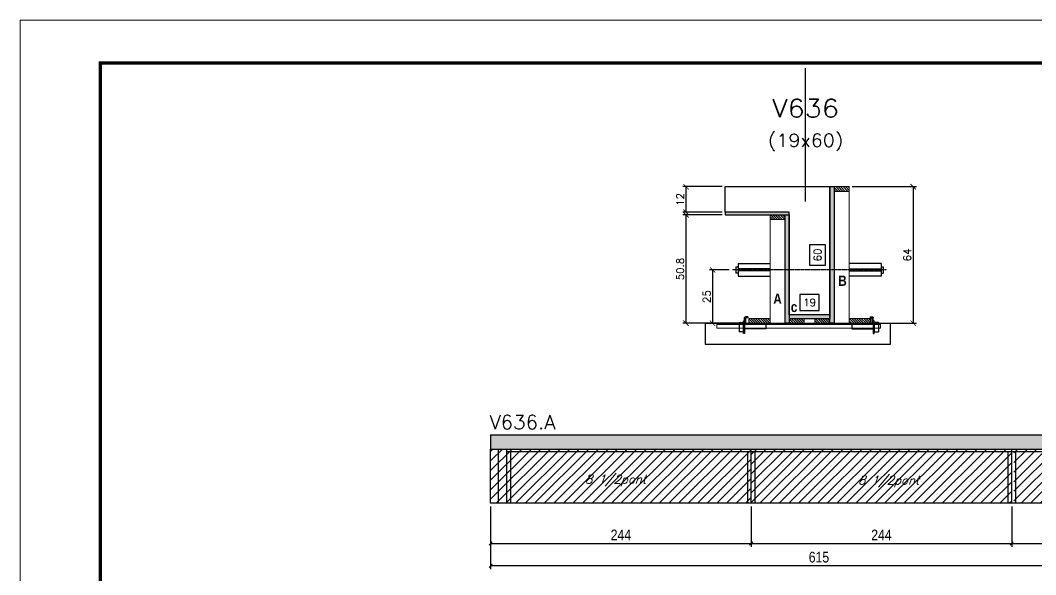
# Model space of a CAD drawing. Extents: x -20960 to -5926, y -2106 to 21915.
# Drawn here: x -9037 to -8086, y 11059 to 11578 of the extents above; entities that cross this region are included whole.
import ezdxf
from ezdxf.enums import TextEntityAlignment as Align

# ---------------------------------------------------------------- set-up
doc = ezdxf.new("R2010")
doc.units = 0
doc.linetypes.add('DASHED', pattern=[0.75, 0.5, -0.25])
doc.linetypes.add('HIDDEN', pattern=[0.375, 0.25, -0.125])
for name, color, linetype in [('barrote', 251, 'Continuous'), ('COTA', 241, 'Continuous'), ('Cota Seção (2x)', 4, 'Continuous'), ('detalhes', 4, 'Continuous'), ('Painéis', 200, 'Continuous'), ('presilha', 1, 'Continuous'), ('Reaproveitamento', 251, 'Continuous'), ('SARR_2.2x7', 40, 'Continuous'), ('SARR_3.5x7', 81, 'Continuous'), ('TENSOR', 3, 'Continuous'), ('texto', 7, 'Continuous'), ('Texto de Titulo', 7, 'Continuous'), ('Texto Qtd Sarr', 242, 'Continuous')]:
    doc.layers.add(name, color=color, linetype=linetype)
for name, color, linetype, lineweight in [('CONCRETO', 251, 'Continuous', 25), ('Folhas', 255, 'Continuous', 9), ('Hachura', 251, 'Continuous', 9), ('Madeira', 126, 'Continuous', 18), ('SARRAFO DE PRESSAO', 251, 'DASHED', 9), ('SCO-___-LAJ', 2, 'Continuous', 0), ('Texto Seção', 7, 'Continuous', 15)]:
    doc.layers.add(name, color=color, linetype=linetype, lineweight=lineweight)
doc.styles.add('COTA TECNICA', font='techl___.ttf', dxfattribs={"height": 10})
doc.styles.add('REGUA-120', font='ROMANS.shx', dxfattribs={"height": 15})
doc.styles.add('Romans', font='romans.shx')
doc.styles.add('TECNICA', font='techb___.ttf', dxfattribs={"height": 10})
doc.dimstyles.new('Cota Seção (2x)', dxfattribs={"dimtxt": 7, "dimasz": 5, "dimexe": 3, "dimexo": 3, "dimgap": 2, "dimtad": 3, "dimdec": 1, "dimlfac": 0.5, "dimzin": 12, "dimdsep": 46, "dimtxsty": 'Romans', "dimblk": 'ARCHTICK', "dimcen": 0, "dimclrd": 4, "dimclre": 4, "dimclrt": 1, "dimadec": 1, "dimazin": 3, "dimtfac": 1, "dimtdec": 1, "dimtmove": 0, "dimatfit": 3, "dimldrblk": 'OBLIQUE', "dimfxl": 1, "dimtolj": 1, "dimtzin": 12, "dimarcsym": 0})
doc.dimstyles.new('Cota Seção interna', dxfattribs={"dimtxt": 7, "dimasz": 6, "dimexe": 0.18, "dimexo": 2, "dimgap": -4, "dimtad": 3, "dimdec": 1, "dimlfac": 0.5, "dimzin": 12, "dimdsep": 46, "dimtxsty": 'Romans', "dimblk": 'ARCHTICK', "dimcen": 0.09, "dimse1": 1, "dimse2": 1, "dimsd1": 1, "dimsd2": 1, "dimclrd": 180, "dimclre": 5, "dimclrt": 1, "dimadec": 0, "dimazin": 3, "dimtfac": 1, "dimtdec": 1, "dimtofl": 0, "dimtmove": 0, "dimatfit": 3, "dimldrblk": 'ARCHTICK', "dimfxl": 1, "dimtolj": 1, "dimtzin": 0, "dimarcsym": 0})
doc.dimstyles.new('PAINEL', dxfattribs={"dimtxt": 10, "dimasz": 3, "dimexe": 3, "dimexo": 3, "dimgap": 3, "dimtad": 1, "dimdec": 1, "dimzin": 12, "dimdsep": 46, "dimtxsty": 'COTA TECNICA', "dimblk1": 'OBLIQUE', "dimblk2": 'OBLIQUE', "dimsah": 1, "dimcen": 0.9, "dimclrd": 4, "dimclre": 4, "dimclrt": 240, "dimadec": 1, "dimazin": 3, "dimtfac": 1, "dimtdec": 1, "dimtmove": 0, "dimatfit": 3, "dimfxl": 1, "dimtolj": 1, "dimtzin": 12, "dimarcsym": 0})

# ---------------------------------------------------------------- blocks, each defined once
blk = doc.blocks.new('9999999999')
at = {"layer": 'Folhas'}
blk.add_lwpolyline([(98138.98, 34190.21), (99623.98, 34190.21), (99623.98, 35240.21), (98138.98, 35240.21)], close=True, dxfattribs=at)
at = {"layer": 'Folhas', "color": 30, "const_width": 3}
blk.add_lwpolyline([(98213.98, 34230.21), (99583.98, 34230.21), (99583.98, 35200.21), (98213.98, 35200.21)], close=True, dxfattribs=at)
blk = doc.blocks.new('_Oblique')
at = {"color": 0, "linetype": 'ByBlock', "lineweight": -2}
blk.add_line((-0.5, -0.5), (0.5, 0.5), dxfattribs=at)
blk = doc.blocks.new('*D1310')
at = {"layer": 'COTA', "color": 4, "linetype": 'ByBlock', "lineweight": -2, "transparency": 16777216}
for p, q in [((-8596.56, 11122.66), (-8596.56, 11084.83)), ((-8352.56, 11122.66), (-8352.56, 11084.83)), ((-8596.56, 11087.83), (-8352.56, 11087.83))]:
    blk.add_line(p, q, dxfattribs=at)
at = {"layer": 'Defpoints', "color": 0, "linetype": 'ByBlock', "transparency": 16777216}
for p in [(-8596.56, 11125.66), (-8352.56, 11125.66), (-8352.56, 11087.83)]:
    blk.add_point(p, dxfattribs=at)
at = {"layer": 'COTA', "color": 4, "linetype": 'ByBlock', "lineweight": -2, "transparency": 16777216, "xscale": 3, "yscale": 3, "zscale": 3, "rotation": 180}
blk.add_blockref('_Oblique', (-8596.56, 11087.83), dxfattribs=at)
at = {"layer": 'COTA', "color": 4, "linetype": 'ByBlock', "lineweight": -2, "transparency": 16777216, "xscale": 3, "yscale": 3, "zscale": 3}
blk.add_blockref('_Oblique', (-8352.56, 11087.83), dxfattribs=at)
at = {"layer": 'COTA', "color": 240, "linetype": 'ByBlock', "transparency": 16777216, "insert": (-8474.56, 11095.91), "char_height": 10, "attachment_point": 5, "style": 'COTA TECNICA'}
blk.add_mtext('\\A1;244', dxfattribs=at)
blk = doc.blocks.new('*D1311')
at = {"layer": 'COTA', "color": 4, "linetype": 'ByBlock', "lineweight": -2, "transparency": 16777216}
for p, q in [((-8352.56, 11122.66), (-8352.56, 11084.83)), ((-8108.56, 11122.66), (-8108.56, 11084.83)), ((-8352.56, 11087.83), (-8108.56, 11087.83))]:
    blk.add_line(p, q, dxfattribs=at)
at = {"layer": 'Defpoints', "color": 0, "linetype": 'ByBlock', "transparency": 16777216}
for p in [(-8352.56, 11125.66), (-8108.56, 11125.66), (-8108.56, 11087.83)]:
    blk.add_point(p, dxfattribs=at)
at = {"layer": 'COTA', "color": 4, "linetype": 'ByBlock', "lineweight": -2, "transparency": 16777216, "xscale": 3, "yscale": 3, "zscale": 3, "rotation": 180}
blk.add_blockref('_Oblique', (-8352.56, 11087.83), dxfattribs=at)
at = {"layer": 'COTA', "color": 4, "linetype": 'ByBlock', "lineweight": -2, "transparency": 16777216, "xscale": 3, "yscale": 3, "zscale": 3}
blk.add_blockref('_Oblique', (-8108.56, 11087.83), dxfattribs=at)
at = {"layer": 'COTA', "color": 240, "linetype": 'ByBlock', "transparency": 16777216, "insert": (-8230.56, 11095.91), "char_height": 10, "attachment_point": 5, "style": 'COTA TECNICA'}
blk.add_mtext('\\A1;244', dxfattribs=at)
blk = doc.blocks.new('*D1312')
at = {"layer": 'COTA', "color": 4, "linetype": 'ByBlock', "lineweight": -2, "transparency": 16777216}
for p, q in [((-8108.56, 11122.66), (-8108.56, 11084.83)), ((-7981.56, 11122.66), (-7981.56, 11084.83)), ((-8108.56, 11087.83), (-7981.56, 11087.83))]:
    blk.add_line(p, q, dxfattribs=at)
at = {"layer": 'Defpoints', "color": 0, "linetype": 'ByBlock', "transparency": 16777216}
for p in [(-8108.56, 11125.66), (-7981.56, 11125.66), (-7981.56, 11087.83)]:
    blk.add_point(p, dxfattribs=at)
at = {"layer": 'COTA', "color": 4, "linetype": 'ByBlock', "lineweight": -2, "transparency": 16777216, "xscale": 3, "yscale": 3, "zscale": 3}
for p, rotation in [((-8108.56, 11087.83), 179.9997596419369), ((-7981.56, 11087.83), 359.9997596419369)]:
    blk.add_blockref('_Oblique', p, dxfattribs=dict(at, rotation=rotation))
at = {"layer": 'COTA', "color": 240, "linetype": 'ByBlock', "transparency": 16777216, "insert": (-8045.06, 11095.91), "char_height": 10, "attachment_point": 5, "rotation": 359.99976, "style": 'COTA TECNICA'}
blk.add_mtext('\\A1;127', dxfattribs=at)
blk = doc.blocks.new('titulo1')
at = {"layer": 'Defpoints', "color": 252, "linetype": 'HIDDEN', "ltscale": 2}
blk.add_line((0, 0), (0, 125), dxfattribs=at)
at = {"layer": 'Defpoints', "style": 'Romans', "oblique": 15}
blk.add_attdef('FOLHA', text='', height=10, dxfattribs=at).set_placement((0, 15.58), align=Align.MIDDLE_CENTER)
at = {"layer": 'Texto Qtd Sarr', "color": 3, "style": 'Romans', "oblique": 15}
for tag, height, p in [('TITULO', 17, (0, 71.45)), ('SEÇÃO', 12, (0, 41.55))]:
    blk.add_attdef(tag, text='', height=height, dxfattribs=at).set_placement(p, align=Align.MIDDLE_CENTER)
blk = doc.blocks.new('_ArchTick')
at = {"color": 0, "linetype": 'ByBlock', "const_width": 0.15}
blk.add_lwpolyline([(-0.5, -0.5), (0.5, 0.5)], dxfattribs=at)
blk = doc.blocks.new('*D1341')
at = {"layer": 'COTA', "color": 4, "lineweight": -2, "transparency": 16777216}
for p, q in [((-8379.82, 11395.92), (-8416.54, 11395.92)), ((-8413.54, 11294.32), (-8413.54, 11395.92)), ((-8362.22, 11294.32), (-8416.54, 11294.32))]:
    blk.add_line(p, q, dxfattribs=at)
at = {"layer": 'Defpoints', "color": 0, "transparency": 16777216}
for p in [(-8413.54, 11395.92), (-8376.82, 11395.92), (-8359.22, 11294.32)]:
    blk.add_point(p, dxfattribs=at)
at = {"layer": 'COTA', "color": 4, "lineweight": -2, "transparency": 16777216, "xscale": 5, "yscale": 5, "zscale": 5}
for p, rotation in [((-8413.54, 11395.92), 90), ((-8413.54, 11294.32), 270)]:
    blk.add_blockref('_ArchTick', p, dxfattribs=dict(at, rotation=rotation))
at = {"layer": 'COTA', "color": 1, "transparency": 16777216, "insert": (-8419.04, 11345.12), "char_height": 7, "attachment_point": 5, "rotation": 90, "style": 'Romans'}
blk.add_mtext('\\A1;50.8', dxfattribs=at)
blk = doc.blocks.new('*D1342')
at = {"layer": 'COTA', "color": 4, "lineweight": -2, "transparency": 16777216}
for p, q in [((-8379.82, 11422.32), (-8416.54, 11422.32)), ((-8413.54, 11398.32), (-8413.54, 11422.32)), ((-8379.82, 11398.32), (-8416.54, 11398.32))]:
    blk.add_line(p, q, dxfattribs=at)
at = {"layer": 'Defpoints', "color": 0, "transparency": 16777216}
for p in [(-8413.54, 11422.32), (-8376.82, 11422.32), (-8376.82, 11398.32)]:
    blk.add_point(p, dxfattribs=at)
at = {"layer": 'COTA', "color": 4, "lineweight": -2, "transparency": 16777216, "xscale": 5, "yscale": 5, "zscale": 5}
for p, rotation in [((-8413.54, 11422.32), 90), ((-8413.54, 11398.32), 270)]:
    blk.add_blockref('_ArchTick', p, dxfattribs=dict(at, rotation=rotation))
at = {"layer": 'COTA', "color": 1, "transparency": 16777216, "insert": (-8419.04, 11410.32), "char_height": 7, "attachment_point": 5, "rotation": 90, "style": 'Romans'}
blk.add_mtext('\\A1;12', dxfattribs=at)
blk = doc.blocks.new('*D1343')
at = {"layer": 'Cota Seção (2x)', "color": 180, "lineweight": -2, "transparency": 16777216}
for p, q in [((-8282.82, 11367.82), (-8297.82, 11367.82)), ((-8297.82, 11367.82), (-8297.82, 11348.82)), ((-8282.82, 11348.82), (-8282.82, 11367.82)), ((-8297.82, 11348.82), (-8282.82, 11348.82))]:
    blk.add_line(p, q, dxfattribs=at)
at = {"layer": 'Defpoints', "color": 0, "transparency": 16777216}
for p in [(-8316.82, 11422.32), (-8278.82, 11422.32), (-8316.82, 11302.32)]:
    blk.add_point(p, dxfattribs=at)
at = {"layer": 'Cota Seção (2x)', "color": 1, "transparency": 16777216, "insert": (-8290.32, 11358.32), "char_height": 7, "attachment_point": 5, "rotation": 90, "style": 'Romans'}
blk.add_mtext('\\A1;60', dxfattribs=at)
blk = doc.blocks.new('PRESILHA METÁLICA 1')
at = {"layer": 'presilha'}
for p, q in [((6, 15.5), (7.5, 15.5)), ((6, -2.5), (6, 15.5)), ((7.5, 10.6), (7.5, 19.9)), ((7.5, 15.5), (7.5, -2.5)), ((12, 21), (8.6, 21)), ((9, 11.6), (9, 18.9)), ((12, 19.5), (9.6, 19.5)), ((12, 21), (12, 19.5)), ((0, 13), (6, 13)), ((0, 13), (0, 0)), ((6, 0), (0, 0)), ((6, 13), (6, 0)), ((37.5, 4.1), (7.5, 4.1)), ((37.5, 11), (9.6, 11)), ((37.5, 11), (37.5, 4.1)), ((7.5, -2.5), (6, -2.5))]:
    blk.add_line(p, q, dxfattribs=at)
for centre, radius, start, end in [((8.6, 19.9), 1.14, 90, 180), ((9.6, 18.9), 0.57, 90, 180), ((9.6, 11.6), 0.57, 180, 270)]:
    blk.add_arc(centre, radius, start, end, dxfattribs=at)
blk = doc.blocks.new('*D1344')
at = {"layer": 'Cota Seção (2x)', "color": 180, "lineweight": -2, "transparency": 16777216}
for p, q in [((-8288.82, 11321.32), (-8306.82, 11321.32)), ((-8306.82, 11321.32), (-8306.82, 11306.32)), ((-8288.82, 11306.32), (-8288.82, 11321.32)), ((-8306.82, 11306.32), (-8288.82, 11306.32))]:
    blk.add_line(p, q, dxfattribs=at)
at = {"layer": 'Defpoints', "color": 0, "transparency": 16777216}
for p in [(-8316.82, 11302.32), (-8316.82, 11294.32), (-8278.82, 11294.32)]:
    blk.add_point(p, dxfattribs=at)
at = {"layer": 'Cota Seção (2x)', "color": 1, "transparency": 16777216, "insert": (-8297.82, 11313.82), "char_height": 7, "attachment_point": 5, "style": 'Romans'}
blk.add_mtext('\\A1;19', dxfattribs=at)
blk = doc.blocks.new('*D1345')
at = {"layer": 'COTA', "color": 4, "lineweight": -2, "transparency": 16777216}
for p, q in [((-8257.82, 11422.32), (-8197.85, 11422.32)), ((-8200.85, 11422.32), (-8200.85, 11294.32)), ((-8257.82, 11294.32), (-8197.85, 11294.32))]:
    blk.add_line(p, q, dxfattribs=at)
at = {"layer": 'Defpoints', "color": 0, "transparency": 16777216}
for p in [(-8260.82, 11422.32), (-8260.82, 11294.32), (-8200.85, 11294.32)]:
    blk.add_point(p, dxfattribs=at)
at = {"layer": 'COTA', "color": 4, "lineweight": -2, "transparency": 16777216, "xscale": 5, "yscale": 5, "zscale": 5}
for p, rotation in [((-8200.85, 11422.32), 90), ((-8200.85, 11294.32), 270)]:
    blk.add_blockref('_ArchTick', p, dxfattribs=dict(at, rotation=rotation))
at = {"layer": 'COTA', "color": 1, "transparency": 16777216, "insert": (-8206.35, 11358.32), "char_height": 7, "attachment_point": 5, "rotation": 90, "style": 'Romans'}
blk.add_mtext('\\A1;64', dxfattribs=at)
blk = doc.blocks.new('*D1346')
at = {"layer": 'COTA', "color": 4, "lineweight": -2, "transparency": 16777216}
for p, q in [((-8373.13, 11344.29), (-8391.68, 11344.29)), ((-8388.68, 11344.29), (-8388.68, 11294.32)), ((-8373.13, 11294.32), (-8391.68, 11294.32))]:
    blk.add_line(p, q, dxfattribs=at)
at = {"layer": 'Defpoints', "color": 0, "transparency": 16777216}
for p in [(-8370.13, 11344.29), (-8388.68, 11294.32), (-8370.13, 11294.32)]:
    blk.add_point(p, dxfattribs=at)
at = {"layer": 'COTA', "color": 4, "lineweight": -2, "transparency": 16777216, "xscale": 5, "yscale": 5, "zscale": 5}
for p, rotation in [((-8388.68, 11344.29), 90), ((-8388.68, 11294.32), 270)]:
    blk.add_blockref('_ArchTick', p, dxfattribs=dict(at, rotation=rotation))
at = {"layer": 'COTA', "color": 1, "transparency": 16777216, "insert": (-8394.18, 11319.31), "char_height": 7, "attachment_point": 5, "rotation": 90, "style": 'Romans'}
blk.add_mtext('\\A1;25', dxfattribs=at)
blk = doc.blocks.new('*D1457')
at = {"layer": 'COTA', "color": 4, "lineweight": -2, "ltscale": 25, "transparency": 16777216}
for p, q in [((-8596.56, 11122.66), (-8596.56, 11063.96)), ((-7981.56, 11122.66), (-7981.56, 11063.96)), ((-7981.56, 11066.96), (-8596.56, 11066.96))]:
    blk.add_line(p, q, dxfattribs=at)
at = {"layer": 'Defpoints', "color": 0, "ltscale": 25, "transparency": 16777216}
for p in [(-8596.56, 11125.66), (-7981.56, 11125.66), (-8596.56, 11066.96)]:
    blk.add_point(p, dxfattribs=at)
at = {"layer": 'COTA', "color": 4, "lineweight": -2, "ltscale": 25, "transparency": 16777216, "xscale": 3, "yscale": 3, "zscale": 3, "rotation": 180}
blk.add_blockref('_Oblique', (-8596.56, 11066.96), dxfattribs=at)
at = {"layer": 'COTA', "color": 4, "lineweight": -2, "ltscale": 25, "transparency": 16777216, "xscale": 3, "yscale": 3, "zscale": 3}
blk.add_blockref('_Oblique', (-7981.56, 11066.96), dxfattribs=at)
at = {"layer": 'COTA', "color": 240, "ltscale": 25, "transparency": 16777216, "insert": (-8289.06, 11075.07), "char_height": 10, "attachment_point": 5, "style": 'COTA TECNICA'}
blk.add_mtext('\\A1;615', dxfattribs=at)

msp = doc.modelspace()

# ---------------------------------------------------------------- hatches: boundary and pattern name
at = {"layer": 'COTA', "linetype": 'ByBlock'}
h = msp.add_hatch(dxfattribs=at)
h.set_pattern_fill('AR-CONC', color=256, scale=0.03)
h.set_pattern_definition([(50, (-141601.1753, -20234.078), (5.46554007, -0.47817257), [0.5715, -6.2865]), (355, (-141601.175, -20234.078), (-1.05730264, 5.73170536), [0.4572, -5.02921753]), (100.4514447, (-141600.72, -20234.1177), (4.40823741, 5.25353256), [0.48570026, -5.34270734]), (46.1842, (-141601.175, -20232.554), (8.13237123, -1.26126984), [0.85725, -9.42975]), (96.6355576, (-141600.4976, -20232.659), (7.122124, 7.42278374), [0.7285507, -8.01406824]), (351.184151, (-141601.175, -20232.554), (7.122124, 7.42278374), [0.685799, -7.54379196]), (21, (-141600.4133, -20232.935), (4.54843174, -3.06795595), [0.5715, -6.2865]), (326, (-141600.413, -20232.935), (1.85406085, 5.52563898), [0.4572, -5.0292]), (71.451445, (-141600.034, -20233.1905), (6.40249258, 2.45768307), [0.48570026, -5.34269813]), (37.5, (-141601.1753, -20234.0778), (0.092658098, 2.536651166), [0, -4.96824, 0, -5.1054, 0, -5.04825]), (7.5, (-141601.1753, -20234.0778), (2.004589875, 3.005417245), [0, -2.91084, 0, -4.85394, 0, -1.92405]), (327.5, (-141602.8745, -20234.0778), (4.067717855, -0.17186232), [0, -1.905, 0, -5.9436, 0, -7.8867]), (317.5, (-141603.6365, -20234.078), (4.44387544, 0.76279473), [0, -2.4765, 0, -3.94716, 0, -5.6007])])
h.paths.add_polyline_path([(-8596.56, 11189.66), (-8596.56, 11175.66), (-7983.56, 11175.66), (-7983.56, 11189.66)])
at = {"layer": 'Hachura'}
h = msp.add_hatch(color=256, dxfattribs=at)
h.dxf.hatch_style = 1
h.paths.add_polyline_path([(-8278.82, 11422.32), (-8274.82, 11422.32), (-8274.82, 11294.32), (-8278.82, 11294.32)])
h = msp.add_hatch(dxfattribs=at)
h.set_pattern_fill('ANSI31', color=256, scale=0.5, angle=270, style=0)
h.set_pattern_definition([(315, (14532.9976, 3114.68), (1.12253202, 1.12253202), [])])
h.paths.add_polyline_path([(-8260.82, 11417.92), (-8260.82, 11422.32), (-8274.82, 11422.32), (-8274.82, 11417.92)])
h = msp.add_hatch(color=256, dxfattribs=at)
h.dxf.hatch_style = 1
h.paths.add_polyline_path([(-8316.82, 11395.92), (-8316.82, 11398.32), (-8376.82, 11398.32), (-8376.82, 11395.92)])
h = msp.add_hatch(dxfattribs=at)
h.set_pattern_fill('ANSI31', color=256, scale=0.5, angle=270, style=0)
h.set_pattern_definition([(315, (14592.9976, 3088.28), (1.12253202, 1.12253202), [])])
h.paths.add_polyline_path([(-8320.82, 11391.52), (-8320.82, 11395.92), (-8334.82, 11395.92), (-8334.82, 11391.52)])
h = msp.add_hatch(color=256, dxfattribs=at)
h.dxf.hatch_style = 1
h.paths.add_polyline_path([(-8320.82, 11395.92), (-8316.82, 11395.92), (-8316.82, 11294.32), (-8320.82, 11294.32)])
h = msp.add_hatch(dxfattribs=at)
h.set_pattern_fill('ANSI31', color=256, scale=0.5, angle=270, style=0)
h.set_pattern_definition([(315, (14592.9976, 3064.68), (1.12253202, 1.12253202), [])])
h.paths.add_polyline_path([(-8354.82, 11294.32), (-8354.82, 11298.72), (-8334.82, 11298.72), (-8334.82, 11294.32)])
h = msp.add_hatch(color=256, dxfattribs=at)
h.dxf.hatch_style = 1
h.paths.add_polyline_path([(-8278.82, 11298.72), (-8278.82, 11302.32), (-8316.82, 11302.32), (-8316.82, 11298.72)])
h = msp.add_hatch(dxfattribs=at)
h.set_pattern_fill('ANSI31', color=256, scale=0.5, angle=270, style=0)
h.set_pattern_definition([(315, (14601.7976, 3064.68), (1.12253202, 1.12253202), [])])
h.paths.add_polyline_path([(-8316.82, 11294.32), (-8316.82, 11298.72), (-8302.82, 11298.72), (-8302.82, 11294.32)])
h = msp.add_hatch(dxfattribs=at)
h.set_pattern_fill('ANSI31', color=256, scale=0.5, angle=270, style=0)
h.set_pattern_definition([(315, (14601.7997, 3064.68), (1.12253202, 1.12253202), [])])
h.paths.add_polyline_path([(-8278.82, 11294.32), (-8278.82, 11298.72), (-8292.82, 11298.72), (-8292.82, 11294.32)])
h = msp.add_hatch(dxfattribs=at)
h.set_pattern_fill('ANSI31', color=256, scale=0.5, angle=270, style=0)
h.set_pattern_definition([(315, (14498.9976, 3064.68), (1.12253202, 1.12253202), [])])
h.paths.add_polyline_path([(-8260.82, 11294.32), (-8260.82, 11298.72), (-8240.82, 11298.72), (-8240.82, 11294.32)])
at = {"layer": 'Reaproveitamento', "linetype": 'ByBlock'}
h = msp.add_hatch(dxfattribs=at)
h.set_pattern_fill('ANSI31', color=256, scale=2)
h.set_pattern_definition([(45, (-149660.133, -18300.6754), (-4.49012806, 4.49012806), [])])
h.paths.add_polyline_path([(-8352.56, 11176.46), (-8596.56, 11176.46), (-8596.56, 11125.66), (-8352.56, 11125.66)])
h.paths.add_polyline_path([(-8515.94, 11138.89), (-8448.32, 11138.89), (-8442.82, 11154.86), (-8510.44, 11154.86)], flags=24)
h = msp.add_hatch(dxfattribs=at)
h.set_pattern_fill('ANSI31', color=256, scale=2)
h.set_pattern_definition([(45, (-151245.133, -18300.6754), (-4.49012806, 4.49012806), [])])
h.paths.add_polyline_path([(-8108.56, 11176.46), (-8352.56, 11176.46), (-8352.56, 11125.66), (-8108.56, 11125.66)])
h.paths.add_polyline_path([(-8260.13, 11138.01), (-8192.51, 11138.01), (-8187.01, 11153.98), (-8254.63, 11153.98)], flags=24)
h = msp.add_hatch(dxfattribs=at)
h.set_pattern_fill('ANSI31', color=256, scale=2)
h.set_pattern_definition([(45, (-151243.133, -18300.6754), (-4.49012806, 4.49012806), [])])
h.paths.add_polyline_path([(-7981.56, 11176.46), (-8106.56, 11176.46), (-8106.56, 11125.66), (-7981.56, 11125.66)])
h.paths.add_polyline_path([(-8078.62, 11140.79), (-8011, 11140.79), (-8005.5, 11156.76), (-8073.12, 11156.76)], flags=24)

# ---------------------------------------------------------------- linework, layer by layer
at = {"ltscale": 3}
for p, q in [((-8366.82, 11347.29), (-8366.82, 11341.29)), ((-8366.82, 11347.29), (-8364.82, 11347.29)), ((-8364.82, 11350.29), (-8364.82, 11338.29)), ((-8364.82, 11350.29), (-8334.82, 11350.29)), ((-8334.82, 11345.29), (-8364.82, 11345.29)), ((-8230.82, 11350.29), (-8260.82, 11350.29)), ((-8260.82, 11345.29), (-8230.82, 11345.29)), ((-8230.82, 11350.29), (-8230.82, 11338.29)), ((-8230.82, 11347.29), (-8228.82, 11347.29)), ((-8228.82, 11347.29), (-8228.82, 11341.29)), ((-8364.82, 11341.29), (-8366.82, 11341.29)), ((-8334.82, 11343.29), (-8364.82, 11343.29)), ((-8364.82, 11338.29), (-8334.82, 11338.29)), ((-8260.82, 11343.29), (-8230.82, 11343.29)), ((-8230.82, 11338.29), (-8260.82, 11338.29)), ((-8230.82, 11341.29), (-8228.82, 11341.29))]:
    msp.add_line(p, q, dxfattribs=at)
at = {"layer": 'barrote'}
msp.add_lwpolyline([(-8222.46, 11274.32), (-8395.43, 11274.32), (-8395.43, 11294.32), (-8222.46, 11294.32)], close=True, dxfattribs=at)
at = {"layer": 'CONCRETO'}
msp.add_lwpolyline([(-8316.82, 11398.32), (-8376.82, 11398.32), (-8376.82, 11422.32), (-8278.82, 11422.32), (-8278.82, 11298.72), (-8278.82, 11298.72), (-8278.82, 11302.32), (-8316.82, 11302.32)], close=True, dxfattribs=at)
at = {"layer": 'COTA', "linetype": 'ByBlock'}
for q in [(-7981.56, 11189.66), (-8596.56, 11176.46)]:
    msp.add_line((-8596.56, 11189.66), q, dxfattribs=at)
at = {"layer": 'Madeira'}
for points in [[(-8260.82, 11417.92), (-8260.82, 11422.32), (-8274.82, 11422.32), (-8274.82, 11417.92)], [(-8260.82, 11422.32), (-8274.82, 11422.32), (-8274.82, 11294.32), (-8260.82, 11294.32)], [(-8320.82, 11391.52), (-8320.82, 11395.92), (-8334.82, 11395.92), (-8334.82, 11391.52)], [(-8320.82, 11395.92), (-8334.82, 11395.92), (-8334.82, 11294.32), (-8320.82, 11294.32)], [(-8354.82, 11294.32), (-8354.82, 11298.72), (-8334.82, 11298.72), (-8334.82, 11294.32)], [(-8316.82, 11294.32), (-8316.82, 11298.72), (-8302.82, 11298.72), (-8302.82, 11294.32)], [(-8278.82, 11294.32), (-8278.82, 11298.72), (-8292.82, 11298.72), (-8292.82, 11294.32)], [(-8260.82, 11294.32), (-8260.82, 11298.72), (-8240.82, 11298.72), (-8240.82, 11294.32)]]:
    msp.add_lwpolyline(points, close=True, dxfattribs=at)
at = {"layer": 'Painéis', "linetype": 'ByBlock'}
for p, q in [((-8596.56, 11125.66), (-8596.56, 11176.46)), ((-8596.56, 11176.46), (-7981.56, 11176.46)), ((-8352.56, 11125.66), (-8352.56, 11176.46)), ((-8108.56, 11125.66), (-8108.56, 11176.46)), ((-7981.56, 11125.66), (-8596.56, 11125.66))]:
    msp.add_line(p, q, dxfattribs=at)
at = {"layer": 'Painéis'}
for points in [[(-8278.82, 11422.32), (-8274.82, 11422.32), (-8274.82, 11294.32), (-8278.82, 11294.32)], [(-8316.82, 11395.92), (-8316.82, 11398.32), (-8376.82, 11398.32), (-8376.82, 11395.92)], [(-8320.82, 11395.92), (-8316.82, 11395.92), (-8316.82, 11294.32), (-8320.82, 11294.32)], [(-8278.82, 11298.72), (-8278.82, 11302.32), (-8316.82, 11302.32), (-8316.82, 11298.72)]]:
    msp.add_lwpolyline(points, close=True, dxfattribs=at)
at = {"layer": 'SARR_2.2x7', "linetype": 'Continuous'}
for p, q in [((-8589.56, 11176.46), (-8589.56, 11125.66)), ((-8581.56, 11174.26), (-7981.56, 11174.26))]:
    msp.add_line(p, q, dxfattribs=at)
at = {"layer": 'SARR_3.5x7'}
for p, q in [((-8581.56, 11176.46), (-8581.56, 11125.66)), ((-8578.06, 11174.27), (-8578.06, 11125.66)), ((-8356.06, 11174.26), (-8356.06, 11125.66)), ((-8349.06, 11174.26), (-8349.06, 11125.66)), ((-8112.06, 11174.26), (-8112.06, 11125.66)), ((-8105.06, 11174.26), (-8105.06, 11125.66))]:
    msp.add_line(p, q, dxfattribs=at)
at = {"layer": 'SCO-___-LAJ', "color": 1}
msp.add_lwpolyline([(-8231.46, 11292.99), (-8384.76, 11292.99), (-8384.76, 11289.79), (-8231.46, 11289.79)], close=True, dxfattribs=at)
at = {"layer": 'TENSOR', "linetype": 'HIDDEN', "ltscale": 0.5}
msp.add_line((-8225.82, 11344.29), (-8370.13, 11344.29), dxfattribs=at)

# ---------------------------------------------------------------- block references
at = {"layer": 'presilha', "yscale": 0.6666666666666666, "zscale": 0.6666666666666666}
for p, xscale in [((-8363.69, 11286.36), 0.6666666666666666), ((-8233.25, 11286.36), -0.6666666666666666)]:
    msp.add_blockref('PRESILHA METÁLICA 1', p, dxfattribs=dict(at, xscale=xscale))
at = {"layer": 'SARRAFO DE PRESSAO', "color": 6, "linetype": 'ByBlock'}
msp.add_blockref('9999999999', (-107175.98, -23661.99), dxfattribs=at)
at = {"layer": 'Texto Seção'}
ref = msp.add_blockref('titulo1', (-8301.59, 11408.28), dxfattribs=at)
ref.add_attrib('TITULO', 'V636', dxfattribs={"layer": 'Texto de Titulo', "color": 7, "height": 17, "style": 'Romans', "width": 1.1}).set_placement((-8301.59, 11495.78), align=Align.MIDDLE_CENTER)
ref.add_attrib('SEÇÃO', '(19x60)', dxfattribs={"layer": 'Texto de Titulo', "color": 7, "height": 12, "style": 'Romans', "width": 1.1}).set_placement((-8301.59, 11465.78), align=Align.MIDDLE_CENTER)

# ---------------------------------------------------------------- texts
at = {"layer": 'detalhes', "style": 'TECNICA'}
for s, p in [('B', (-8270.99, 11329.35)), ('A', (-8331.82, 11312.51)), ('c', (-8315.44, 11304.82))]:
    msp.add_text(s, height=9.6, dxfattribs=at).set_placement(p)
at = {"layer": 'texto', "color": 2, "char_height": 8, "attachment_point": 5, "style": 'Romans'}
for insert in [(-8479.57, 11146.87), (-8223.76, 11146)]:
    msp.add_mtext('{\\Q19;\\C256;8 1/2pont}', dxfattribs=dict(at, insert=insert))
at = {"layer": 'Texto Seção', "style": 'REGUA-120', "width": 1.05}
msp.add_text('V636.A', height=13, dxfattribs=at).set_placement((-8597.71, 11195.02))

# ---------------------------------------------------------------- dimensions: what is measured, and where the dimension line sits
at = {"layer": 'COTA'}
for base, p1, p2, picture, middle in [((-8413.54, 11422.32), (-8376.82, 11398.32), (-8376.82, 11422.32), '*D1342', (-8419.04, 11410.32)), ((-8200.85, 11294.32), (-8260.82, 11422.32), (-8260.82, 11294.32), '*D1345', (-8206.35, 11358.32)), ((-8413.54, 11395.92), (-8359.22, 11294.32), (-8376.82, 11395.92), '*D1341', (-8419.04, 11345.12)), ((-8388.68, 11294.32), (-8370.13, 11344.29), (-8370.13, 11294.32), '*D1346', (-8394.18, 11319.31))]:
    dim = msp.add_linear_dim(base=base, p1=p1, p2=p2, angle=90, dimstyle='Cota Seção (2x)', dxfattribs=at)
    dim.commit()
    dim.dimension.update_dxf_attribs({"geometry": picture, "text_midpoint": middle})
at = {"layer": 'COTA', "linetype": 'ByBlock'}
for p1, p2, picture, middle in [((-8596.56, 11125.66), (-8352.56, 11125.66), '*D1310', (-8474.56, 11095.91)), ((-8352.56, 11125.66), (-8108.56, 11125.66), '*D1311', (-8230.56, 11095.91)), ((-8108.56, 11125.66), (-7981.56, 11125.66), '*D1312', (-8045.06, 11095.91))]:
    dim = msp.add_aligned_dim(p1=p1, p2=p2, distance=-37.83, dimstyle='PAINEL', dxfattribs=at)
    dim.commit()
    dim.dimension.update_dxf_attribs({"geometry": picture, "text_midpoint": middle})
at = {"layer": 'COTA', "ltscale": 25}
dim = msp.add_linear_dim(base=(-8596.56, 11066.96), p1=(-7981.56, 11125.66), p2=(-8596.56, 11125.66), dimstyle='PAINEL', dxfattribs=at)
dim.commit()
dim.dimension.update_dxf_attribs({"geometry": '*D1457', "text_midpoint": (-8289.06, 11075.07)})
at = {"layer": 'Cota Seção (2x)'}
for base, p1, p2, angle, picture, middle in [((-8278.82, 11422.32), (-8316.82, 11302.32), (-8316.82, 11422.32), 90, '*D1343', (-8278.82, 11358.32)), ((-8316.82, 11302.32), (-8278.82, 11294.32), (-8316.82, 11294.32), 180, '*D1344', (-8297.82, 11302.32))]:
    dim = msp.add_linear_dim(base=base, p1=p1, p2=p2, angle=angle, dimstyle='Cota Seção interna', dxfattribs=at)
    dim.commit()
    dim.dimension.update_dxf_attribs({"geometry": picture, "text_midpoint": middle, "dimtype": 160})

doc.saveas('drawing.dxf')
